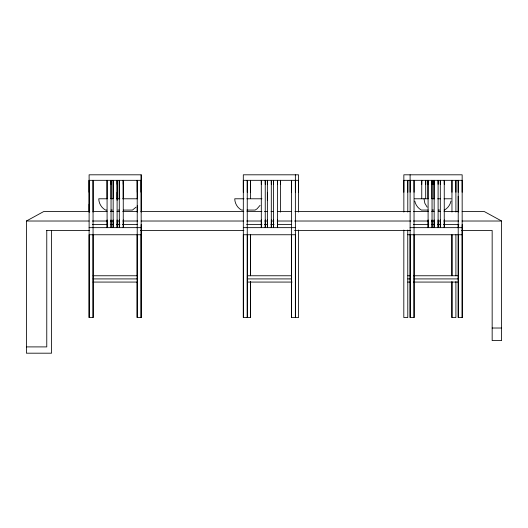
<?xml version="1.0" encoding="UTF-8"?>
<svg xmlns="http://www.w3.org/2000/svg" width="528" height="528" viewBox="0 0 528 528"><rect width="100%" height="100%" fill="white"/><g stroke="black" fill="none" stroke-linecap="round" stroke-linejoin="round"><path stroke-width="0.79" d="M89.146 212.071L89.146 204.184M89.107 192.238L89.107 180.325L141.161 180.325L141.161 192.238M89.146 212.051L89.146 180.325M141.161 317.566L141.167 234.749L89.107 234.749L89.107 317.566L93.093 317.566L93.053 234.749M93.086 212.071L93.047 180.325L93.093 317.566M107.052 198.673L107.052 180.325L107.105 227.654L107.105 219.938M110.992 198.673L110.992 180.325M111.045 184.318L111.045 180.325L111.052 227.654L111.045 219.938M113.203 198.673L113.164 180.325L113.17 227.654L113.164 219.938M117.15 198.673L117.104 180.325L117.104 200.264M119.262 198.673L119.262 180.325L119.321 227.654L119.315 219.938M123.209 198.673L123.209 180.325M123.255 184.318L123.255 180.325L123.262 227.654L123.262 219.938M141.167 224.499L141.207 317.566L137.221 317.566L137.221 180.325L137.26 198.634M137.254 212.071L137.26 205.735M141.2 212.071L141.2 180.325M243.309 192.238L243.309 180.325L298.551 180.325L298.551 212.071M247.256 317.566L247.256 180.325L247.256 192.238M250.437 198.634L250.444 180.325L250.444 192.238M261.307 184.318L261.307 180.325L261.314 227.654L261.307 219.938M265.247 184.318L265.247 180.325L265.254 227.654L265.254 219.938M267.366 184.318L267.366 180.325L267.366 200.264M271.306 184.318L271.306 180.325L271.313 227.654L271.313 219.938M273.517 184.318L273.517 180.325L273.524 227.654L273.524 219.938M277.464 184.318L277.464 180.325L277.471 227.654L277.464 219.938M280.559 212.124L280.559 180.325L280.559 184.318M291.423 192.238L291.423 180.325L291.423 317.566L298.558 317.566L298.551 230.017M295.363 317.566L295.37 234.749L243.316 234.749L243.309 317.566L250.444 317.566L250.437 281.49M295.363 192.238L295.363 180.325M403.847 212.071L403.847 180.325L462.158 180.325L462.158 192.238M407.788 212.071L407.794 180.325L407.794 192.238M414.044 192.238L414.044 180.325L414.044 317.566L410.104 317.566L410.111 234.749M410.104 192.238L410.104 180.325M421.753 198.673L421.753 180.325L421.753 184.318M425.7 198.673L425.693 180.325L425.7 184.318M427.904 198.673L427.904 180.325L427.904 184.318M428.096 184.318L428.096 180.325L428.102 227.654L428.102 219.938M431.851 198.673L431.851 180.325L431.851 184.318M432.043 184.318L432.043 180.325L432.049 227.654L432.043 219.938M433.963 198.673L433.963 180.325L433.97 184.318M434.155 184.318L434.155 180.325L434.161 227.654L434.161 219.938M438.101 184.318L438.101 180.325L438.108 227.654L438.101 219.938M440.312 184.318L440.312 180.325L440.319 227.654L440.312 219.938M444.253 184.318L444.253 180.325L444.259 227.654L444.259 219.938M451.961 212.071L451.961 180.325L451.961 192.238M455.902 212.071L455.902 180.325L455.908 192.238M458.212 192.238L458.212 180.325L458.212 212.051M458.218 224.499L458.212 317.566L462.198 317.566L462.158 174.808L403.847 174.808L403.847 192.238M450.965 201.069C450.226 204.844 447.79 208.19 444.437 210.065L444.101 210.065M260.08 205.339L257.083 208.791L255.176 210.065L246.926 210.065M136 207.2L132.442 210.065L123.486 210.065M51.579 230.459L51.579 353.192L26.4 353.192L26.4 221.021L43.652 211.576L89.78 211.576M107.395 198.785L98.762 198.785C98.815 203.405 101.468 207.834 105.514 210.065L106.821 210.065M110.873 198.785L112.669 198.785M116.741 198.785L119.882 198.785M122.628 198.785L137.623 198.785M243.949 198.785L234.742 198.785C234.795 203.405 237.448 207.834 241.494 210.065L242.801 210.065M246.847 198.785L261.928 198.785M414.572 198.785L428.168 198.785M431.871 198.785L434.643 198.785M437.666 198.785L440.563 198.785M444.068 198.785L451.189 198.785M110.946 210.065L112.358 210.065M117.889 210.065L119.097 210.065M428.168 210.065L421.331 210.065C417.971 208.19 415.543 204.844 414.797 201.069M432.062 210.065L433.574 210.065M438.299 210.065L439.705 210.065M93.073 211.576L107.078 211.576M110.372 211.576L113.665 211.576M116.965 211.576L119.434 211.576M122.727 211.576L137.557 211.576M140.851 211.576L243.817 211.576M246.926 211.576L261.941 211.576M264.409 211.576L267.709 211.576M271.003 211.576L273.471 211.576M277.589 211.576L291.595 211.576M294.888 211.576L410.216 211.576M413.51 211.576L428.333 211.576M431.633 211.576L434.102 211.576M438.22 211.576L440.689 211.576M443.989 211.576L458.812 211.576M462.112 211.576L484.348 211.576L501.6 221.021L501.6 340.606L492.162 340.606L492.162 230.459L461.644 230.459M26.4 221.021L89.1 221.021M92.4 221.021L107.25 221.021M110.55 221.021L113.025 221.021M117.15 221.021L119.625 221.021M122.925 221.021L137.775 221.021M141.075 221.021L243.375 221.021M246.675 221.021L261.525 221.021M264.825 221.021L267.3 221.021M271.425 221.021L273.9 221.021M277.2 221.021L292.05 221.021M294.525 221.021L410.85 221.021M413.325 221.021L428.175 221.021M431.475 221.021L433.95 221.021M438.075 221.021L440.55 221.021M443.85 221.021L458.7 221.021M462 221.021L501.6 221.021M92.4 224.499L107.778 224.499M110.233 224.499L113.546 224.499M116.629 224.499L119.922 224.499M122.397 224.499L137.227 224.499M246.602 224.499L261.98 224.499M264.436 224.499L267.755 224.499M270.831 224.499L274.131 224.499M277.424 224.499L291.43 224.499M413.398 224.499L428.855 224.499M431.29 224.499L434.544 224.499M437.626 224.499L440.92 224.499M443.388 224.499L458.944 224.499M462.165 224.499L462.198 317.566M89.107 227.654L141.2 227.654M243.316 227.654L295.403 227.654M410.104 227.654L462.198 227.654M46.702 230.459L89.654 230.459M140.514 230.459L243.896 230.459M294.512 230.459L410.632 230.459M407.755 234.749L462.158 234.749M93.053 275.761L137.26 275.761M407.788 275.761L410.243 275.761M413.516 275.761L458.218 275.761L458.218 278.916M93.053 278.916L137.26 278.916M247.256 278.916L291.463 278.916M407.755 278.916L410.243 278.916M414.044 278.916L458.251 278.916M93.047 282.071L137.26 282.071M247.295 282.071L292.116 282.071M407.755 282.071L410.21 282.071M413.477 282.071L458.258 282.071M451.922 282.097L451.922 317.566L455.908 317.566L455.902 281.49M492.162 328.02L501.6 328.02M26.4 346.903L46.768 346.903L46.768 230.459M427.192 207.2L424.849 203.28L423.997 198.785M267.366 219.938L267.373 227.654L267.366 192.278M117.11 219.938L117.11 227.654L117.104 192.278M458.218 196.258L458.218 227.654M458.258 235.072L458.251 275.497M458.251 278.797L458.258 317.566M455.902 234.749L455.902 275.748M451.955 234.749L451.961 275.748M451.955 281.49L451.961 317.566M451.922 235.072L451.922 275.497M414.084 235.072L414.091 275.497M414.044 275.761L414.091 317.566M410.104 174.808L410.144 317.566M407.755 230.017L407.794 317.566L403.808 317.566L403.841 230.017M298.558 192.238L298.558 174.808L243.309 174.808L243.355 317.566M295.363 174.808L295.409 317.566M291.463 235.072L291.463 275.497M291.463 278.797L291.463 317.566M291.423 278.916L291.423 275.761L247.256 275.761L247.295 317.566M250.437 234.749L250.444 275.748M250.404 235.072L250.397 275.497M250.397 282.097L250.404 317.566M247.295 235.072L247.295 275.497M141.207 192.238L141.207 174.808L89.107 174.808L89.146 317.566M141.161 174.808L141.2 317.566M137.26 180.325L137.26 192.238M137.254 234.749L137.26 275.748M137.26 278.797L137.26 317.566M137.221 235.072L137.221 275.497M137.221 275.761L137.221 278.916M137.221 282.097L137.221 317.566M117.15 180.325L117.15 184.318"/></g></svg>
